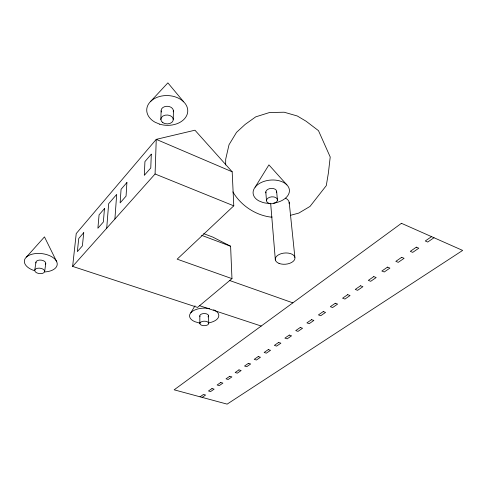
<?xml version="1.0" encoding="UTF-8"?>
<svg xmlns="http://www.w3.org/2000/svg" width="487" height="487" viewBox="0 0 487 487"><rect width="100%" height="100%" fill="white"/><g stroke="black" fill="none" stroke-linecap="round" stroke-linejoin="round"><path stroke-width="0.73" d="M225.651 164.953L225.706 159.152L229.006 144.773L236.536 132.348L245.186 124.392L255.76 116.843L269.506 112.527L284.165 112.217L297.271 115.979L306.067 121.208L318.48 130.65L330.216 157.015L328.402 172.928L326.29 185.608L310.018 206.421L298.811 213.081L290.83 215.23M289.181 203.816C289.607 201.314 287.714 199.238 285.589 198.227M173.269 119.382L173.402 110.665M160.85 119.577L161.106 110.859M231.964 278.637L197.527 307.413L72.642 266.401L155.079 173.987L156.248 139.361L194.946 130.206L232.177 171.795L233.778 205.837L177.158 259.163L231.964 278.637L230.607 246.239L212.886 237.132L203.7 233.657M114.902 219.022L116.685 194.398L108.656 203.724L106.708 228.214M72.642 266.401L76.228 233.559L156.248 139.361L232.177 171.795M44.658 271.551A4.992 2.721 6.6 0 0 37.633 268.24A4.992 2.721 6.6 0 0 36.829 272.89A4.992 2.721 6.6 0 0 44.658 271.551L45.748 263.504M34.754 270.261L35.922 262.207M190.788 312.806L195.001 305.793M255.121 187.185L268.915 164.88L286.88 184.883M26.462 257.026L44.475 236.883L56.754 261.793M150.726 101.32L167.881 82.869L183.696 101.844M200.047 396.814L203.463 394.452L205.587 395.03L202.166 397.386M431.549 236.645L425.279 240.98L427.72 242.045L433.996 237.729M272.111 217.044L270.589 217.074C255.127 215.041 240.73 205.277 232.871 191.866M34.656 270.638L32.69 270.035A16.521 9.137 6.7 0 1 29.11 255.285A16.521 9.137 6.7 0 1 55.031 259.267A16.521 9.137 6.7 0 1 44.993 271.923M199.579 305.702L261.215 326.04M229.706 280.53L292.857 302.853M201.563 235.3L230.607 246.239M155.079 173.987L233.778 205.837M289.181 202.19L294.885 257.38M276.683 191.811L277.45 200.218A5.515 3.47 -5.1 0 1 268.909 203.341A5.515 3.47 -5.1 0 1 269.536 197.296A5.515 3.47 -5.1 0 1 277.45 200.218M275.35 259.967L270.65 203.225M265.799 191.981L266.474 200.388M208.576 315.759L208.722 323.386A4.42 2.258 -0.9 0 1 202.105 325.426A4.42 2.258 -0.9 0 1 202.081 321.517A4.42 2.258 -0.9 0 1 208.722 323.386M199.798 315.893L199.883 323.52M161.398 112.01A6.154 4.462 2.1 0 1 166.974 106.269A6.154 4.462 2.1 0 1 173.256 111.821M273.737 203.091A18.22 11.621 -5.2 0 0 288.231 186.594A18.22 11.621 -5.2 0 0 261.056 182.588A18.22 11.621 -5.2 0 0 258.932 200.906L262.743 202.434A18.22 11.621 -5.2 0 0 269.08 203.365M265.908 192.882A5.467 3.488 -5.2 0 1 271.563 188.372A5.467 3.488 -5.2 0 1 276.403 192.724M213.598 309.793A14.634 7.591 -0.9 0 1 209.24 322.778M199.609 322.972A14.634 7.591 -0.9 0 1 198.203 322.704L194.989 321.718A14.634 7.591 -0.9 0 1 191.561 312.009A14.634 7.591 -0.9 0 1 209.623 308.606M199.962 316.477A4.389 2.277 -0.9 0 1 204.723 313.549A4.389 2.277 -0.9 0 1 207.998 316.903M35.977 262.931A4.955 2.739 6.7 0 1 41.273 260.137A4.955 2.739 6.7 0 1 45.455 264.179M151.299 154.184L150.769 167.978L144.31 175.332L144.931 161.581L151.299 154.184M126.912 182.515L126.06 196.127L120.137 202.878L121.062 189.315L126.912 182.515M104.474 208.588L103.354 222.005L97.893 228.226L99.074 214.864L104.474 208.588M83.746 232.67L82.4 245.88L77.354 251.627L78.754 238.472L83.746 232.67M401.44 223.308L174.157 389.819L227.131 404.131L462.65 250.421L401.44 223.308M211.979 388.559L208.479 390.982L210.609 391.572L214.122 389.15L211.979 388.559M220.733 382.502L217.129 384.992L219.284 385.601L222.888 383.111L220.733 382.502M229.718 376.281L226.023 378.843L228.19 379.464L231.891 376.914L229.718 376.281M238.959 369.889L235.154 372.518L237.339 373.158L241.15 370.54L238.959 369.889M248.455 363.32L244.547 366.023L246.751 366.681L250.665 363.984L248.455 363.32M258.226 356.557L254.208 359.339L256.424 360.021L260.448 357.245L258.226 356.557M268.276 349.605L264.143 352.466L266.371 353.166L270.516 350.311L268.276 349.605M278.625 342.446L274.364 345.393L276.616 346.111L280.883 343.177L278.625 342.446M289.278 335.074L284.895 338.112L287.16 338.849L291.555 335.823L289.278 335.074M300.26 327.477L295.737 330.606L298.02 331.373L302.549 328.25L300.26 327.477M311.57 319.649L306.913 322.875L309.215 323.66L313.878 320.446L311.57 319.649M323.24 311.577L318.437 314.9L320.75 315.716L325.566 312.404L323.24 311.577M335.275 303.249L330.32 306.682L332.651 307.522L337.619 304.101L335.275 303.249M347.7 294.653L342.58 298.196L344.93 299.061L350.056 295.536L347.7 294.653M360.532 285.778L355.248 289.436L357.61 290.331L362.906 286.685L360.532 285.778M373.791 276.604L368.324 280.384L370.71 281.309L376.177 277.541L373.791 276.604M387.5 267.12L381.851 271.028L384.243 271.99L389.898 268.094L387.5 267.12M401.678 257.313L395.828 261.355L398.244 262.347L404.094 258.317L401.678 257.313M416.348 247.159L410.298 251.347L412.726 252.376L418.783 248.206L416.348 247.159M159.602 124.142L155.006 122.194A20.527 14.89 2.1 0 1 157.502 97.175A20.527 14.89 2.1 0 1 187.726 109.971A20.527 14.89 2.1 0 1 159.602 124.142M279.027 263.406A9.874 5.625 -4.9 0 0 294.854 258.853A9.874 5.625 -4.9 0 0 281.437 253.599A9.874 5.625 -4.9 0 0 279.027 263.406M162.841 122.651A6.215 4.456 2 0 0 173.122 120.539A6.215 4.456 2 0 0 165.215 115.169A6.215 4.456 2 0 0 162.841 122.651"/></g></svg>
